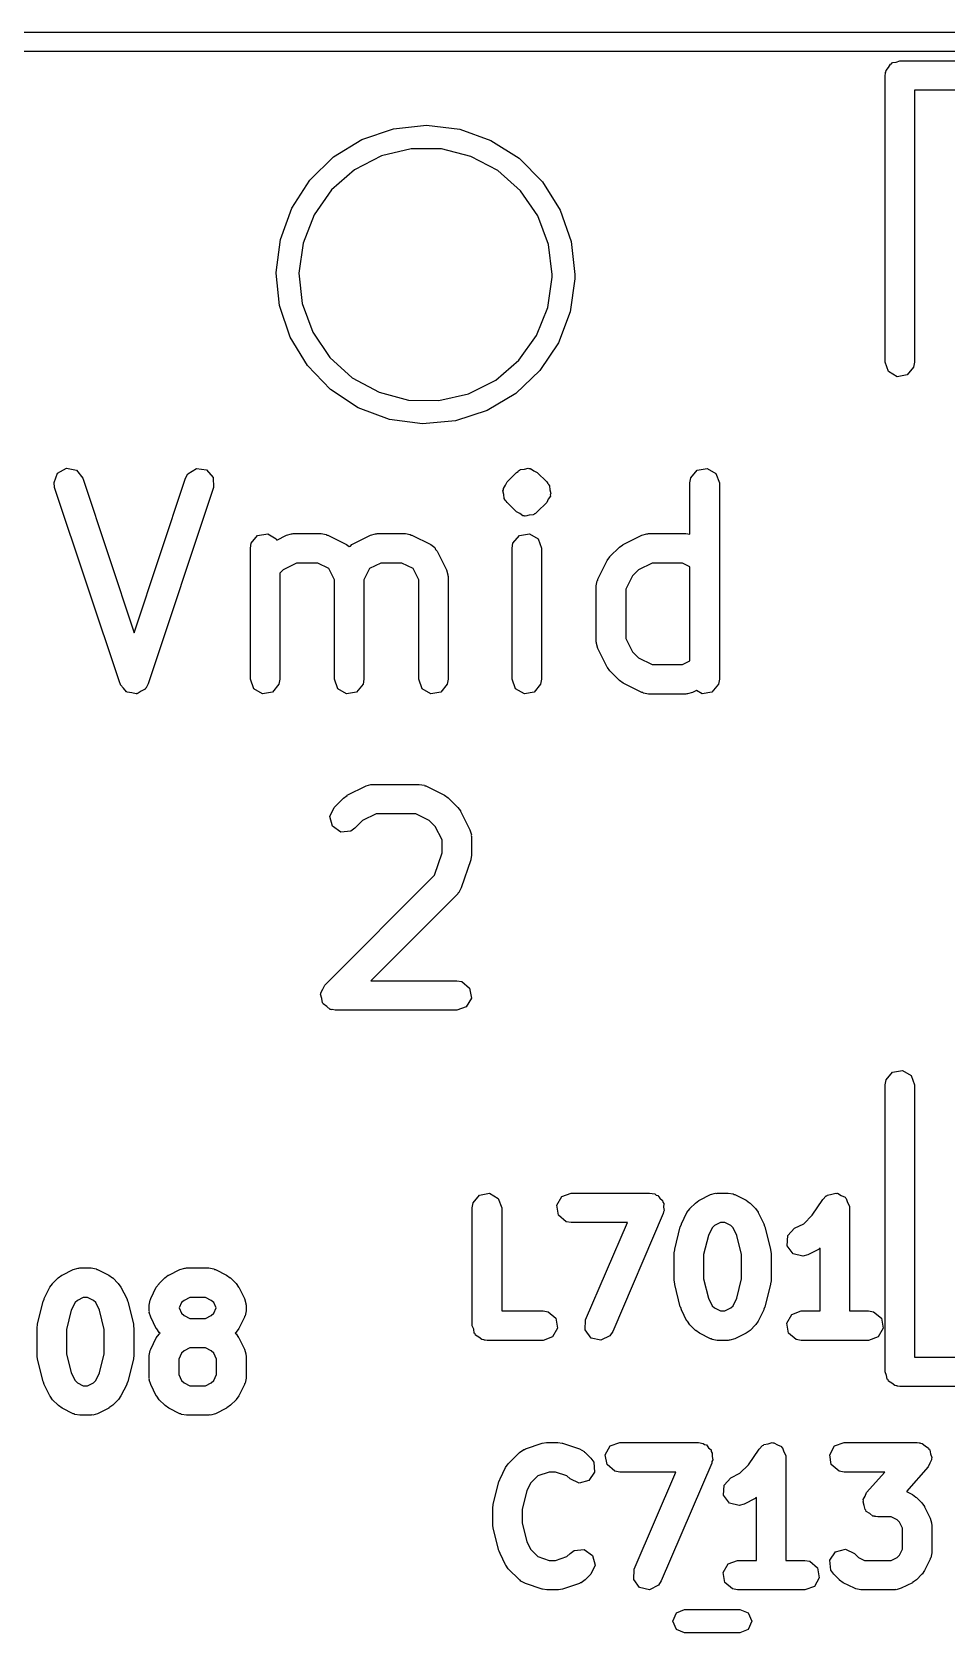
# Model space of a CAD drawing. Extents: x 59.1 to 150.6, y -119.5 to -80.2.
# Drawn here: x 110.14 to 114.8, y -90.1 to -81.95 of the extents above; entities that cross this region are included whole.
import ezdxf

# ---------------------------------------------------------------- set-up
doc = ezdxf.new("R2010")
doc.units = 0
doc.layers.add('BLACK', color=7, linetype='CONTINUOUS')

msp = doc.modelspace()

# ---------------------------------------------------------------- linework, layer by layer
at = {"layer": 'BLACK', "linetype": 'CONTINUOUS'}
for p, q in [((60, -81.95), (149, -81.95)), ((149, -82.05), (60, -82.05)), ((114.481, -82.171), (114.483, -82.1613)), ((114.482, -82.158), (114.484, -82.1551)), ((114.483, -82.1613), (114.482, -82.158)), ((114.484, -82.1551), (114.486, -82.1453)), ((114.486, -82.1453), (114.498, -82.1304)), ((114.498, -82.1304), (114.508, -82.1135)), ((114.508, -82.1135), (114.514, -82.1112)), ((114.514, -82.1112), (114.518, -82.106)), ((114.518, -82.106), (114.538, -82.1027)), ((114.538, -82.1027), (114.556, -82.096)), ((114.556, -82.096), (121.156, -82.096)), ((114.481, -83.631), (114.481, -82.171)), ((121.081, -82.246), (114.631, -82.246)), ((114.631, -82.246), (114.631, -83.631)), ((111.817, -82.4973), (111.978, -82.4427)), ((111.978, -82.4427), (112.146, -82.425)), ((112.146, -82.425), (112.315, -82.4451)), ((112.315, -82.4451), (112.474, -82.5019)), ((111.673, -82.5861), (111.817, -82.4973)), ((112.067, -82.5446), (111.916, -82.5807)), ((112.222, -82.5454), (112.067, -82.5446)), ((112.372, -82.5831), (112.222, -82.5454)), ((112.474, -82.5019), (112.617, -82.5927)), ((111.552, -82.7047), (111.673, -82.5861)), ((111.916, -82.5807), (111.779, -82.6518)), ((112.509, -82.6556), (112.372, -82.5831)), ((112.617, -82.5927), (112.737, -82.7129)), ((111.46, -82.8471), (111.552, -82.7047)), ((111.779, -82.6518), (111.662, -82.7536)), ((112.625, -82.7587), (112.509, -82.6556)), ((112.737, -82.7129), (112.826, -82.8566)), ((111.662, -82.7536), (111.573, -82.8803)), ((112.712, -82.8863), (112.625, -82.7587)), ((111.402, -83.0063), (111.46, -82.8471)), ((111.573, -82.8803), (111.517, -83.0247)), ((112.767, -83.0312), (112.712, -82.8863)), ((112.826, -82.8566), (112.882, -83.0166)), ((111.381, -83.1744), (111.402, -83.0063)), ((111.517, -83.0247), (111.496, -83.1782)), ((112.786, -83.185), (112.767, -83.0312)), ((112.882, -83.0166), (112.901, -83.185)), ((111.381, -83.1782), (111.381, -83.1744)), ((111.398, -83.343), (111.381, -83.1782)), ((111.496, -83.1782), (111.513, -83.3322)), ((112.764, -83.3519), (112.786, -83.1985)), ((112.786, -83.1985), (112.786, -83.185)), ((112.901, -83.2062), (112.877, -83.374)), ((112.901, -83.185), (112.901, -83.2062)), ((111.451, -83.5038), (111.398, -83.343)), ((111.513, -83.3322), (111.567, -83.4777)), ((112.706, -83.4956), (112.764, -83.3519)), ((112.877, -83.374), (112.817, -83.5324)), ((111.539, -83.6487), (111.451, -83.5038)), ((111.567, -83.4777), (111.653, -83.6063)), ((112.616, -83.6214), (112.706, -83.4956)), ((112.817, -83.5324), (112.723, -83.6735)), ((111.653, -83.6063), (111.768, -83.7105)), ((112.498, -83.722), (112.616, -83.6214)), ((111.657, -83.7706), (111.539, -83.6487)), ((111.768, -83.7105), (111.904, -83.7844)), ((112.723, -83.6735), (112.6, -83.7904)), ((114.499, -83.6792), (114.481, -83.631)), ((114.543, -83.7049), (114.499, -83.6792)), ((114.593, -83.696), (114.543, -83.7049)), ((114.626, -83.6567), (114.593, -83.696)), ((114.631, -83.631), (114.626, -83.6567)), ((111.798, -83.8634), (111.657, -83.7706)), ((111.904, -83.7844), (112.054, -83.8237)), ((112.208, -83.8262), (112.359, -83.7916)), ((112.359, -83.7916), (112.498, -83.722)), ((112.6, -83.7904), (112.455, -83.8771)), ((111.957, -83.9224), (111.798, -83.8634)), ((112.054, -83.8237), (112.208, -83.8262)), ((112.125, -83.9448), (111.957, -83.9224)), ((112.294, -83.9295), (112.125, -83.9448)), ((112.455, -83.8771), (112.294, -83.9295)), ((110.249, -84.2433), (110.267, -84.1956)), ((110.267, -84.1956), (110.313, -84.1712)), ((110.313, -84.1712), (110.363, -84.1815)), ((110.363, -84.1815), (110.395, -84.2217)), ((110.919, -84.2217), (110.931, -84.1988)), ((110.931, -84.1988), (110.975, -84.1719)), ((110.975, -84.1719), (111.026, -84.1794)), ((111.026, -84.1794), (111.06, -84.2178)), ((112.556, -84.24), (112.604, -84.1923)), ((112.604, -84.1923), (112.612, -84.1867)), ((112.612, -84.1867), (112.614, -84.1839)), ((112.614, -84.1839), (112.617, -84.1831)), ((112.617, -84.183), (112.619, -84.1804)), ((112.617, -84.1831), (112.617, -84.183)), ((112.619, -84.1804), (112.621, -84.1801)), ((112.621, -84.1801), (112.625, -84.1774)), ((112.625, -84.1774), (112.645, -84.1757)), ((112.645, -84.1757), (112.663, -84.1707)), ((112.663, -84.1707), (112.667, -84.1721)), ((112.667, -84.1721), (112.67, -84.1715)), ((112.67, -84.1715), (112.673, -84.1732)), ((112.673, -84.1732), (112.676, -84.1729)), ((112.676, -84.1729), (112.692, -84.1841)), ((112.692, -84.1841), (112.71, -84.1923)), ((112.71, -84.1923), (112.758, -84.24)), ((113.491, -84.2197), (113.524, -84.1804)), ((113.524, -84.1804), (113.575, -84.1715)), ((113.575, -84.1715), (113.619, -84.1972)), ((113.619, -84.1972), (113.637, -84.2454)), ((110.252, -84.2691), (110.249, -84.2433)), ((110.586, -85.2691), (110.252, -84.2691)), ((110.395, -84.2217), (110.657, -85.0082)), ((110.657, -85.0082), (110.919, -84.2217)), ((111.061, -84.2691), (110.728, -85.2691)), ((111.06, -84.2178), (111.061, -84.2691)), ((112.535, -84.2865), (112.537, -84.2803)), ((112.537, -84.2736), (112.548, -84.2576)), ((112.537, -84.2803), (112.537, -84.2736)), ((112.548, -84.2576), (112.556, -84.24)), ((112.758, -84.24), (112.763, -84.2481)), ((112.763, -84.2481), (112.766, -84.25)), ((112.766, -84.25), (112.767, -84.2532)), ((112.767, -84.2532), (112.772, -84.2613)), ((112.772, -84.2613), (112.774, -84.2807)), ((112.774, -84.2807), (112.779, -84.2995)), ((113.487, -84.2454), (113.491, -84.2197)), ((113.487, -84.5073), (113.487, -84.2454)), ((113.637, -84.2454), (113.637, -85.2454)), ((112.54, -84.3053), (112.535, -84.2865)), ((112.541, -84.3247), (112.54, -84.3053)), ((112.547, -84.3328), (112.541, -84.3247)), ((112.548, -84.336), (112.547, -84.3328)), ((112.551, -84.3379), (112.548, -84.336)), ((112.556, -84.346), (112.551, -84.3379)), ((112.604, -84.3937), (112.556, -84.346)), ((112.758, -84.346), (112.71, -84.3937)), ((112.766, -84.3284), (112.758, -84.346)), ((112.777, -84.3124), (112.766, -84.3284)), ((112.779, -84.2995), (112.776, -84.3057)), ((112.776, -84.3057), (112.777, -84.3124)), ((112.621, -84.4019), (112.604, -84.3937)), ((112.637, -84.4131), (112.621, -84.4019)), ((112.641, -84.4128), (112.637, -84.4131)), ((112.644, -84.4145), (112.641, -84.4128)), ((112.647, -84.4139), (112.644, -84.4145)), ((112.65, -84.4153), (112.647, -84.4139)), ((112.669, -84.4103), (112.65, -84.4153)), ((112.689, -84.4086), (112.669, -84.4103)), ((112.692, -84.4059), (112.689, -84.4086)), ((112.694, -84.4056), (112.692, -84.4059)), ((112.696, -84.403), (112.694, -84.4056)), ((112.697, -84.4029), (112.696, -84.403)), ((112.7, -84.4021), (112.697, -84.4029)), ((112.702, -84.3993), (112.7, -84.4021)), ((112.71, -84.3937), (112.702, -84.3993)), ((111.253, -84.5531), (111.286, -84.5138)), ((111.286, -84.5138), (111.337, -84.5049)), ((111.337, -84.5049), (111.381, -84.5305)), ((111.383, -84.5365), (111.433, -84.5116)), ((111.433, -84.5116), (111.458, -84.5042)), ((111.458, -84.5042), (111.462, -84.5052)), ((111.462, -84.5052), (111.466, -84.5037)), ((111.466, -84.5037), (111.609, -84.5037)), ((111.609, -84.5037), (111.635, -84.5082)), ((111.635, -84.5082), (111.638, -84.5111)), ((111.638, -84.5111), (111.643, -84.5116)), ((111.643, -84.5116), (111.738, -84.5593)), ((111.766, -84.5593), (111.861, -84.5116)), ((111.861, -84.5116), (111.886, -84.5042)), ((111.886, -84.5042), (111.891, -84.5052)), ((111.891, -84.5052), (111.895, -84.5037)), ((111.895, -84.5037), (112.038, -84.5037)), ((112.038, -84.5037), (112.063, -84.5082)), ((112.063, -84.5082), (112.067, -84.5111)), ((112.067, -84.5111), (112.071, -84.5116)), ((112.071, -84.5116), (112.167, -84.5593)), ((112.586, -84.5531), (112.619, -84.5138)), ((112.619, -84.5138), (112.67, -84.5049)), ((112.67, -84.5049), (112.714, -84.5305)), ((113.147, -84.5593), (113.242, -84.5116)), ((113.242, -84.5116), (113.267, -84.5042)), ((113.267, -84.5042), (113.272, -84.5052)), ((113.272, -84.5052), (113.276, -84.5037)), ((113.276, -84.5037), (113.466, -84.5037)), ((113.466, -84.5037), (113.487, -84.5073)), ((111.249, -84.5787), (111.253, -84.5531)), ((111.249, -85.2454), (111.249, -84.5787)), ((111.381, -84.5305), (111.383, -84.5365)), ((111.738, -84.5593), (111.752, -84.57)), ((111.752, -84.57), (111.758, -84.5674)), ((111.758, -84.5674), (111.766, -84.5593)), ((112.167, -84.5593), (112.188, -84.5748)), ((112.188, -84.5748), (112.192, -84.5851)), ((112.192, -84.5851), (112.2, -84.5928)), ((112.2, -84.5928), (112.248, -84.688)), ((112.582, -84.5787), (112.586, -84.5531)), ((112.582, -85.2454), (112.582, -84.5787)), ((112.714, -84.5305), (112.732, -84.5787)), ((112.732, -84.5787), (112.732, -85.2454)), ((113.08, -84.6209), (113.128, -84.5733)), ((113.128, -84.5733), (113.146, -84.5604)), ((113.146, -84.5604), (113.147, -84.5593)), ((111.416, -84.688), (111.399, -84.705)), ((111.484, -84.6537), (111.416, -84.688)), ((111.592, -84.6537), (111.484, -84.6537)), ((111.649, -84.6822), (111.592, -84.6537)), ((111.677, -84.7393), (111.649, -84.6822)), ((111.856, -84.6822), (111.827, -84.7393)), ((111.913, -84.6537), (111.856, -84.6822)), ((112.02, -84.6537), (111.913, -84.6537)), ((112.077, -84.6822), (112.02, -84.6537)), ((112.106, -84.7393), (112.077, -84.6822)), ((112.248, -84.688), (112.255, -84.713)), ((113.018, -84.7356), (113.066, -84.6404)), ((113.066, -84.6404), (113.079, -84.6224)), ((113.079, -84.6224), (113.08, -84.6209)), ((113.225, -84.688), (113.195, -84.7184)), ((113.294, -84.6537), (113.225, -84.688)), ((113.449, -84.6537), (113.294, -84.6537)), ((113.487, -84.6727), (113.449, -84.6537)), ((113.487, -85.1514), (113.487, -84.6727)), ((111.399, -84.705), (111.399, -85.2454)), ((111.677, -85.2454), (111.677, -84.7393)), ((111.827, -84.7393), (111.827, -85.2454)), ((112.106, -85.2454), (112.106, -84.7393)), ((112.255, -84.713), (112.254, -84.7174)), ((112.254, -84.7174), (112.256, -84.7216)), ((112.256, -84.7216), (112.256, -85.2454)), ((113.01, -84.7692), (113.015, -84.7435)), ((113.01, -85.0549), (113.01, -84.7692)), ((113.015, -84.7435), (113.018, -84.7401)), ((113.018, -84.7401), (113.018, -84.7356)), ((113.195, -84.7184), (113.16, -84.7869)), ((113.16, -84.7869), (113.16, -85.0372)), ((113.012, -85.0591), (113.01, -85.0549)), ((113.011, -85.0635), (113.012, -85.0591)), ((113.018, -85.0884), (113.011, -85.0635)), ((113.066, -85.1837), (113.018, -85.0884)), ((113.16, -85.0372), (113.195, -85.1057)), ((113.195, -85.1057), (113.225, -85.1361)), ((113.225, -85.1361), (113.294, -85.1704)), ((113.294, -85.1704), (113.449, -85.1704)), ((113.449, -85.1704), (113.487, -85.1514)), ((111.266, -85.2936), (111.249, -85.2454)), ((111.399, -85.2454), (111.394, -85.271)), ((111.695, -85.2936), (111.677, -85.2454)), ((111.827, -85.2454), (111.823, -85.271)), ((112.123, -85.2936), (112.106, -85.2454)), ((112.256, -85.2454), (112.251, -85.271)), ((112.599, -85.2936), (112.582, -85.2454)), ((112.732, -85.2454), (112.727, -85.271)), ((113.067, -85.1848), (113.066, -85.1837)), ((113.08, -85.2032), (113.067, -85.1848)), ((113.128, -85.2508), (113.08, -85.2032)), ((113.129, -85.2515), (113.128, -85.2508)), ((113.147, -85.2648), (113.129, -85.2515)), ((113.637, -85.2454), (113.632, -85.271)), ((110.587, -85.2708), (110.586, -85.2691)), ((110.587, -85.2729), (110.587, -85.2708)), ((110.603, -85.2907), (110.587, -85.2729)), ((110.618, -85.3093), (110.603, -85.2907)), ((110.62, -85.3097), (110.618, -85.3093)), ((110.621, -85.3113), (110.62, -85.3097)), ((110.645, -85.3148), (110.621, -85.3113)), ((110.668, -85.3196), (110.645, -85.3148)), ((110.67, -85.3185), (110.668, -85.3196)), ((110.672, -85.3189), (110.67, -85.3185)), ((110.692, -85.3064), (110.672, -85.3189)), ((110.713, -85.2951), (110.692, -85.3064)), ((110.714, -85.2931), (110.713, -85.2951)), ((110.716, -85.292), (110.714, -85.2931)), ((110.728, -85.2691), (110.716, -85.292)), ((111.31, -85.3192), (111.266, -85.2936)), ((111.361, -85.3103), (111.31, -85.3192)), ((111.394, -85.271), (111.361, -85.3103)), ((111.739, -85.3192), (111.695, -85.2936)), ((111.79, -85.3103), (111.739, -85.3192)), ((111.823, -85.271), (111.79, -85.3103)), ((112.168, -85.3192), (112.123, -85.2936)), ((112.218, -85.3103), (112.168, -85.3192)), ((112.251, -85.271), (112.218, -85.3103)), ((112.644, -85.3192), (112.599, -85.2936)), ((112.694, -85.3103), (112.644, -85.3192)), ((112.727, -85.271), (112.694, -85.3103)), ((113.242, -85.3125), (113.147, -85.2648)), ((113.247, -85.313), (113.242, -85.3125)), ((113.25, -85.3159), (113.247, -85.313)), ((113.276, -85.3204), (113.25, -85.3159)), ((113.466, -85.3204), (113.276, -85.3204)), ((113.471, -85.3188), (113.466, -85.3204)), ((113.475, -85.3199), (113.471, -85.3188)), ((113.5, -85.3125), (113.475, -85.3199)), ((113.52, -85.3026), (113.5, -85.3125)), ((113.549, -85.3192), (113.52, -85.3026)), ((113.599, -85.3103), (113.549, -85.3192)), ((113.632, -85.271), (113.599, -85.3103)), ((111.742, -85.8359), (111.838, -85.7883)), ((111.838, -85.7883), (111.863, -85.7809)), ((111.863, -85.7809), (111.867, -85.7819)), ((111.867, -85.7819), (111.871, -85.7804)), ((111.871, -85.7804), (112.109, -85.7804)), ((112.109, -85.7804), (112.135, -85.7849)), ((112.135, -85.7849), (112.138, -85.7878)), ((112.138, -85.7878), (112.143, -85.7883)), ((112.143, -85.7883), (112.238, -85.8359)), ((111.654, -85.9441), (111.675, -85.8976)), ((111.675, -85.8976), (111.723, -85.85)), ((111.723, -85.85), (111.741, -85.8371)), ((111.741, -85.8371), (111.742, -85.8359)), ((112.238, -85.8359), (112.256, -85.8493)), ((112.256, -85.8493), (112.258, -85.85)), ((112.258, -85.85), (112.305, -85.8976)), ((112.305, -85.8976), (112.318, -85.916)), ((111.667, -85.9936), (111.654, -85.9441)), ((111.82, -85.9646), (111.781, -86.0037)), ((111.889, -85.9304), (111.82, -85.9646)), ((112.092, -85.9304), (111.889, -85.9304)), ((112.16, -85.9646), (112.092, -85.9304)), ((112.19, -85.995), (112.16, -85.9646)), ((112.318, -85.916), (112.319, -85.9171)), ((112.319, -85.9171), (112.367, -86.0123)), ((111.709, -86.0231), (111.667, -85.9936)), ((111.76, -86.0186), (111.709, -86.0231)), ((111.781, -86.0037), (111.76, -86.0186)), ((112.225, -86.0636), (112.19, -85.995)), ((112.225, -86.1289), (112.225, -86.0636)), ((112.367, -86.0123), (112.374, -86.0373)), ((112.374, -86.0373), (112.373, -86.0416)), ((112.373, -86.0416), (112.375, -86.0459)), ((112.375, -86.0459), (112.375, -86.1411)), ((112.187, -86.2434), (112.225, -86.1289)), ((112.375, -86.1411), (112.371, -86.1632)), ((112.371, -86.1648), (112.323, -86.3077)), ((112.371, -86.1632), (112.371, -86.1648)), ((111.628, -86.8023), (112.187, -86.2434)), ((112.323, -86.3077), (112.311, -86.3306)), ((112.305, -86.337), (111.862, -86.7804)), ((112.307, -86.3329), (112.305, -86.337)), ((112.311, -86.3306), (112.307, -86.3329)), ((111.618, -86.8228), (111.628, -86.8023)), ((111.862, -86.7804), (112.3, -86.7804)), ((112.3, -86.7804), (112.325, -86.7849)), ((112.325, -86.7849), (112.365, -86.8179)), ((111.606, -86.8488), (111.607, -86.8457)), ((111.612, -86.8706), (111.606, -86.8488)), ((111.607, -86.8424), (111.618, -86.8228)), ((111.607, -86.8457), (111.607, -86.8424)), ((111.616, -86.8929), (111.612, -86.8706)), ((112.374, -86.8684), (112.348, -86.9128)), ((112.365, -86.8179), (112.374, -86.8684)), ((111.618, -86.8951), (111.616, -86.8929)), ((111.619, -86.8984), (111.618, -86.8951)), ((111.638, -86.9113), (111.619, -86.8984)), ((111.655, -86.9259), (111.638, -86.9113)), ((111.66, -86.9267), (111.655, -86.9259)), ((111.661, -86.9278), (111.66, -86.9267)), ((111.665, -86.9275), (111.661, -86.9278)), ((111.681, -86.9304), (111.665, -86.9275)), ((112.3, -86.9304), (111.681, -86.9304)), ((112.348, -86.9128), (112.3, -86.9304)), ((114.481, -87.311), (114.486, -87.2853)), ((114.486, -87.2853), (114.518, -87.246)), ((114.518, -87.246), (114.569, -87.2371)), ((114.569, -87.2371), (114.613, -87.2628)), ((114.613, -87.2628), (114.631, -87.311)), ((114.481, -88.771), (114.481, -87.311)), ((114.631, -87.311), (114.631, -88.696)), ((112.416, -87.8715), (112.467, -87.8626)), ((112.467, -87.8626), (112.511, -87.8882)), ((112.834, -87.879), (112.882, -87.8614)), ((112.882, -87.8614), (113.282, -87.8614)), ((113.282, -87.8614), (113.308, -87.866)), ((113.308, -87.866), (113.315, -87.8716)), ((113.592, -87.8693), (113.617, -87.8619)), ((113.617, -87.8619), (113.621, -87.863)), ((113.621, -87.863), (113.625, -87.8614)), ((113.625, -87.8614), (113.682, -87.8614)), ((113.682, -87.8614), (113.708, -87.866)), ((113.708, -87.866), (113.712, -87.8688)), ((114.188, -87.8715), (114.209, -87.8677)), ((114.209, -87.8677), (114.23, -87.8616)), ((114.23, -87.8616), (114.234, -87.8633)), ((114.234, -87.8633), (114.238, -87.8626)), ((114.238, -87.8626), (114.257, -87.8734)), ((112.379, -87.9364), (112.383, -87.9108)), ((112.379, -88.5364), (112.379, -87.9364)), ((112.383, -87.9108), (112.416, -87.8715)), ((112.511, -87.8882), (112.529, -87.9364)), ((112.529, -87.9364), (112.529, -88.4614)), ((112.809, -87.9234), (112.834, -87.879)), ((112.817, -87.9739), (112.809, -87.9234)), ((113.315, -87.8716), (113.323, -87.8737)), ((113.323, -87.8737), (113.334, -87.8877)), ((113.334, -87.8877), (113.347, -87.8989)), ((113.347, -87.8989), (113.349, -87.9077)), ((113.349, -87.9077), (113.354, -87.9147)), ((113.354, -87.9147), (113.353, -87.9322)), ((113.353, -87.9322), (113.356, -87.9495)), ((113.472, -87.96), (113.486, -87.942)), ((113.486, -87.942), (113.487, -87.9405)), ((113.487, -87.9405), (113.515, -87.912)), ((113.515, -87.912), (113.533, -87.8991)), ((113.533, -87.8991), (113.535, -87.8979)), ((113.535, -87.8979), (113.592, -87.8693)), ((113.712, -87.8688), (113.716, -87.8693)), ((113.716, -87.8693), (113.773, -87.8979)), ((113.773, -87.8979), (113.791, -87.9113)), ((113.791, -87.9113), (113.793, -87.912)), ((113.793, -87.912), (113.821, -87.9405)), ((113.821, -87.9405), (113.834, -87.9589)), ((114.11, -87.9744), (114.163, -87.8948)), ((114.163, -87.8948), (114.181, -87.876)), ((114.181, -87.876), (114.185, -87.8748)), ((114.185, -87.8748), (114.188, -87.8715)), ((114.257, -87.8734), (114.277, -87.8822)), ((114.277, -87.8822), (114.279, -87.8861)), ((114.279, -87.8861), (114.283, -87.8882)), ((114.283, -87.8882), (114.29, -87.9087)), ((114.29, -87.9087), (114.3, -87.9282)), ((114.3, -87.9282), (114.299, -87.9324)), ((114.299, -87.9324), (114.3, -87.9364)), ((114.3, -87.9364), (114.3, -88.4614)), ((112.857, -88.0069), (112.817, -87.9739)), ((112.882, -88.0114), (112.857, -88.0069)), ((113.169, -88.0114), (112.882, -88.0114)), ((112.956, -88.5069), (113.169, -88.0114)), ((113.351, -87.966), (113.094, -88.566)), ((113.352, -87.9571), (113.351, -87.966)), ((113.356, -87.9495), (113.352, -87.9571)), ((113.438, -88.0325), (113.444, -88.0207)), ((113.444, -88.0172), (113.472, -87.96)), ((113.444, -88.0207), (113.444, -88.0172)), ((113.613, -88.0266), (113.601, -88.038)), ((113.643, -88.0114), (113.613, -88.0266)), ((113.665, -88.0114), (113.643, -88.0114)), ((113.695, -88.0266), (113.665, -88.0114)), ((113.707, -88.038), (113.695, -88.0266)), ((113.834, -87.9589), (113.835, -87.96)), ((113.835, -87.96), (113.864, -88.0172)), ((113.864, -88.0172), (113.867, -88.0296)), ((113.867, -88.0296), (113.869, -88.0325)), ((114.02, -88.0408), (114.067, -88.0176)), ((114.067, -88.0176), (114.11, -87.9744)), ((113.41, -88.1468), (113.438, -88.0325)), ((113.582, -88.0769), (113.557, -88.1742)), ((113.601, -88.038), (113.582, -88.0769)), ((113.726, -88.0769), (113.707, -88.038)), ((113.75, -88.1742), (113.726, -88.0769)), ((113.869, -88.0325), (113.898, -88.1468)), ((113.982, -88.1292), (113.985, -88.078)), ((113.985, -88.078), (114.02, -88.0408)), ((113.407, -88.165), (113.41, -88.1503)), ((113.407, -88.3079), (113.407, -88.165)), ((113.41, -88.1503), (113.41, -88.1468)), ((113.557, -88.1742), (113.557, -88.2986)), ((113.75, -88.2986), (113.75, -88.1742)), ((113.898, -88.1468), (113.899, -88.1617)), ((113.899, -88.1617), (113.9, -88.165)), ((113.9, -88.165), (113.9, -88.3079)), ((114.013, -88.1704), (113.982, -88.1292)), ((114.062, -88.1824), (114.013, -88.1704)), ((114.087, -88.1749), (114.062, -88.1824)), ((114.145, -88.1464), (114.087, -88.1749)), ((114.146, -88.1452), (114.145, -88.1464)), ((114.15, -88.1419), (114.146, -88.1452)), ((114.15, -88.4614), (114.15, -88.1419)), ((110.29, -88.2789), (110.347, -88.2503)), ((110.347, -88.2503), (110.372, -88.2429)), ((110.372, -88.2429), (110.376, -88.244)), ((110.376, -88.244), (110.38, -88.2424)), ((110.38, -88.2424), (110.438, -88.2424)), ((110.438, -88.2424), (110.463, -88.247)), ((110.463, -88.247), (110.467, -88.2498)), ((110.467, -88.2498), (110.471, -88.2503)), ((110.471, -88.2503), (110.528, -88.2789)), ((110.833, -88.2789), (110.89, -88.2503)), ((110.89, -88.2503), (110.915, -88.2429)), ((110.915, -88.2429), (110.919, -88.244)), ((110.919, -88.244), (110.923, -88.2424)), ((110.923, -88.2424), (111.038, -88.2424)), ((111.038, -88.2424), (111.063, -88.247)), ((111.063, -88.247), (111.067, -88.2498)), ((111.067, -88.2498), (111.071, -88.2503)), ((111.071, -88.2503), (111.128, -88.2789)), ((110.199, -88.3982), (110.228, -88.341)), ((110.228, -88.341), (110.241, -88.323)), ((110.241, -88.323), (110.242, -88.3215)), ((110.242, -88.3215), (110.27, -88.293)), ((110.27, -88.293), (110.289, -88.2801)), ((110.289, -88.2801), (110.29, -88.2789)), ((110.528, -88.2789), (110.546, -88.2923)), ((110.546, -88.2923), (110.548, -88.293)), ((110.548, -88.293), (110.576, -88.3215)), ((110.576, -88.3215), (110.589, -88.3399)), ((110.589, -88.3399), (110.59, -88.341)), ((110.59, -88.341), (110.619, -88.3982)), ((110.742, -88.3982), (110.77, -88.341)), ((110.77, -88.341), (110.784, -88.323)), ((110.784, -88.323), (110.785, -88.3215)), ((110.785, -88.3215), (110.813, -88.293)), ((110.813, -88.293), (110.831, -88.2801)), ((110.831, -88.2801), (110.833, -88.2789)), ((111.128, -88.2789), (111.146, -88.2923)), ((111.146, -88.2923), (111.148, -88.293)), ((111.148, -88.293), (111.176, -88.3215)), ((111.176, -88.3215), (111.189, -88.3399)), ((111.189, -88.3399), (111.19, -88.341)), ((111.19, -88.341), (111.219, -88.3982)), ((113.409, -88.3111), (113.407, -88.3079)), ((113.41, -88.326), (113.409, -88.3111)), ((113.438, -88.4403), (113.41, -88.326)), ((113.557, -88.2986), (113.582, -88.396)), ((113.726, -88.396), (113.75, -88.2986)), ((113.898, -88.326), (113.869, -88.4403)), ((113.9, -88.3079), (113.898, -88.3226)), ((113.898, -88.3226), (113.898, -88.326)), ((110.165, -88.5278), (110.193, -88.4135)), ((110.193, -88.4135), (110.199, -88.4017)), ((110.199, -88.4017), (110.199, -88.3982)), ((110.356, -88.419), (110.337, -88.4579)), ((110.368, -88.4076), (110.356, -88.419)), ((110.398, -88.3924), (110.368, -88.4076)), ((110.42, -88.3924), (110.398, -88.3924)), ((110.45, -88.4076), (110.42, -88.3924)), ((110.462, -88.419), (110.45, -88.4076)), ((110.481, -88.4579), (110.462, -88.419)), ((110.619, -88.3982), (110.623, -88.4106)), ((110.623, -88.4106), (110.625, -88.4135)), ((110.625, -88.4135), (110.653, -88.5278)), ((110.734, -88.4317), (110.739, -88.4061)), ((110.734, -88.4603), (110.734, -88.4317)), ((110.739, -88.4061), (110.741, -88.4026)), ((110.741, -88.4026), (110.742, -88.3982)), ((110.899, -88.419), (110.886, -88.446)), ((110.911, -88.4076), (110.899, -88.419)), ((110.941, -88.3924), (110.911, -88.4076)), ((111.02, -88.3924), (110.941, -88.3924)), ((111.05, -88.4076), (111.02, -88.3924)), ((111.062, -88.419), (111.05, -88.4076)), ((111.075, -88.446), (111.062, -88.419)), ((111.219, -88.3982), (111.226, -88.4231)), ((111.226, -88.4231), (111.225, -88.4275)), ((111.225, -88.4275), (111.227, -88.4317)), ((111.227, -88.4317), (111.227, -88.4603)), ((113.582, -88.396), (113.601, -88.4349)), ((113.601, -88.4349), (113.613, -88.4462)), ((113.695, -88.4462), (113.707, -88.4349)), ((113.707, -88.4349), (113.726, -88.396)), ((110.337, -88.4579), (110.313, -88.5552)), ((110.505, -88.5552), (110.481, -88.4579)), ((110.736, -88.4645), (110.734, -88.4603)), ((110.734, -88.4689), (110.736, -88.4645)), ((110.742, -88.4938), (110.734, -88.4689)), ((110.77, -88.551), (110.742, -88.4938)), ((110.886, -88.446), (110.899, -88.473)), ((110.899, -88.473), (110.911, -88.4844)), ((110.911, -88.4844), (110.941, -88.4996)), ((110.941, -88.4996), (111.02, -88.4996)), ((111.02, -88.4996), (111.05, -88.4844)), ((111.05, -88.4844), (111.062, -88.473)), ((111.062, -88.473), (111.075, -88.446)), ((111.219, -88.4938), (111.19, -88.551)), ((111.222, -88.4859), (111.219, -88.4894)), ((111.219, -88.4894), (111.219, -88.4938)), ((111.227, -88.4603), (111.222, -88.4859)), ((112.529, -88.4614), (112.74, -88.4614)), ((112.74, -88.4614), (112.765, -88.466)), ((112.765, -88.466), (112.805, -88.4989)), ((112.805, -88.4989), (112.813, -88.5495)), ((112.953, -88.5581), (112.956, -88.5069)), ((113.44, -88.4433), (113.438, -88.4403)), ((113.444, -88.4557), (113.44, -88.4433)), ((113.472, -88.5128), (113.444, -88.4557)), ((113.474, -88.514), (113.472, -88.5128)), ((113.487, -88.5323), (113.474, -88.514)), ((113.613, -88.4462), (113.643, -88.4614)), ((113.643, -88.4614), (113.665, -88.4614)), ((113.665, -88.4614), (113.695, -88.4462)), ((113.835, -88.5128), (113.822, -88.5308)), ((113.864, -88.4557), (113.835, -88.5128)), ((113.869, -88.4403), (113.864, -88.4522)), ((113.864, -88.4522), (113.864, -88.4557)), ((113.98, -88.5234), (114.006, -88.479)), ((114.006, -88.479), (114.054, -88.4614)), ((114.054, -88.4614), (114.15, -88.4614)), ((114.3, -88.4614), (114.397, -88.4614)), ((114.397, -88.4614), (114.422, -88.466)), ((114.422, -88.466), (114.462, -88.4989)), ((114.462, -88.4989), (114.471, -88.5495)), ((110.163, -88.546), (110.165, -88.5313)), ((110.163, -88.6889), (110.163, -88.546)), ((110.165, -88.5313), (110.165, -88.5278)), ((110.313, -88.5552), (110.313, -88.6796)), ((110.505, -88.6796), (110.505, -88.5552)), ((110.653, -88.5278), (110.654, -88.5427)), ((110.654, -88.5427), (110.655, -88.546)), ((110.655, -88.546), (110.655, -88.6889)), ((110.742, -88.6553), (110.77, -88.5982)), ((110.772, -88.5521), (110.77, -88.551)), ((110.77, -88.5982), (110.784, -88.5802)), ((110.785, -88.5705), (110.772, -88.5521)), ((110.784, -88.5802), (110.785, -88.5787)), ((110.789, -88.5746), (110.785, -88.5705)), ((110.785, -88.5787), (110.789, -88.5746)), ((111.176, -88.5705), (111.172, -88.5746)), ((111.172, -88.5746), (111.176, -88.5787)), ((111.177, -88.569), (111.176, -88.5705)), ((111.176, -88.5787), (111.189, -88.597)), ((111.19, -88.551), (111.177, -88.569)), ((111.189, -88.597), (111.19, -88.5982)), ((111.19, -88.5982), (111.219, -88.6553)), ((112.386, -88.5547), (112.379, -88.5364)), ((112.389, -88.5739), (112.386, -88.5547)), ((112.394, -88.5783), (112.389, -88.5739)), ((112.396, -88.5846), (112.394, -88.5783)), ((112.413, -88.5944), (112.396, -88.5846)), ((112.428, -88.6069), (112.413, -88.5944)), ((112.788, -88.5939), (112.74, -88.6114)), ((112.813, -88.5495), (112.788, -88.5939)), ((112.984, -88.5992), (112.953, -88.5581)), ((113.034, -88.6109), (112.984, -88.5992)), ((113.08, -88.5878), (113.034, -88.6109)), ((113.094, -88.566), (113.08, -88.5878)), ((113.515, -88.5609), (113.487, -88.5323)), ((113.517, -88.5616), (113.515, -88.5609)), ((113.535, -88.5749), (113.517, -88.5616)), ((113.592, -88.6035), (113.535, -88.5749)), ((113.773, -88.5749), (113.716, -88.6035)), ((113.774, -88.5738), (113.773, -88.5749)), ((113.793, -88.5609), (113.774, -88.5738)), ((113.821, -88.5323), (113.793, -88.5609)), ((113.822, -88.5308), (113.821, -88.5323)), ((113.989, -88.5739), (113.98, -88.5234)), ((114.028, -88.6069), (113.989, -88.5739)), ((114.445, -88.5939), (114.397, -88.6114)), ((114.471, -88.5495), (114.445, -88.5939)), ((110.313, -88.6796), (110.337, -88.777)), ((110.481, -88.777), (110.505, -88.6796)), ((110.734, -88.6889), (110.739, -88.6632)), ((110.739, -88.6632), (110.741, -88.6598)), ((110.741, -88.6598), (110.742, -88.6553)), ((110.899, -88.6761), (110.884, -88.7066)), ((110.911, -88.6648), (110.899, -88.6761)), ((110.941, -88.6496), (110.911, -88.6648)), ((111.02, -88.6496), (110.941, -88.6496)), ((111.05, -88.6648), (111.02, -88.6496)), ((111.062, -88.6761), (111.05, -88.6648)), ((111.077, -88.7066), (111.062, -88.6761)), ((111.219, -88.6553), (111.226, -88.6803)), ((111.226, -88.6803), (111.225, -88.6846)), ((112.438, -88.6086), (112.428, -88.6069)), ((112.441, -88.6103), (112.438, -88.6086)), ((112.444, -88.6097), (112.441, -88.6103)), ((112.454, -88.6114), (112.444, -88.6097)), ((112.74, -88.6114), (112.454, -88.6114)), ((113.596, -88.604), (113.592, -88.6035)), ((113.6, -88.6069), (113.596, -88.604)), ((113.625, -88.6114), (113.6, -88.6069)), ((113.682, -88.6114), (113.625, -88.6114)), ((113.687, -88.6099), (113.682, -88.6114)), ((113.691, -88.6109), (113.687, -88.6099)), ((113.716, -88.6035), (113.691, -88.6109)), ((114.054, -88.6114), (114.028, -88.6069)), ((114.397, -88.6114), (114.054, -88.6114)), ((110.164, -88.6921), (110.163, -88.6889)), ((110.165, -88.707), (110.164, -88.6921)), ((110.193, -88.8213), (110.165, -88.707)), ((110.653, -88.707), (110.625, -88.8213)), ((110.655, -88.6889), (110.653, -88.7036)), ((110.653, -88.7036), (110.653, -88.707)), ((110.734, -88.8031), (110.734, -88.6889)), ((110.884, -88.7066), (110.884, -88.7854)), ((111.077, -88.7854), (111.077, -88.7066)), ((111.225, -88.6846), (111.227, -88.6889)), ((111.227, -88.6889), (111.227, -88.8031)), ((114.631, -88.696), (121.081, -88.696)), ((110.195, -88.8243), (110.193, -88.8213)), ((110.199, -88.8367), (110.195, -88.8243)), ((110.228, -88.8938), (110.199, -88.8367)), ((110.337, -88.777), (110.356, -88.8159)), ((110.356, -88.8159), (110.368, -88.8272)), ((110.368, -88.8272), (110.398, -88.8424)), ((110.398, -88.8424), (110.42, -88.8424)), ((110.42, -88.8424), (110.45, -88.8272)), ((110.45, -88.8272), (110.462, -88.8159)), ((110.462, -88.8159), (110.481, -88.777)), ((110.619, -88.8367), (110.59, -88.8938)), ((110.625, -88.8213), (110.619, -88.8332)), ((110.619, -88.8332), (110.619, -88.8367)), ((110.736, -88.8074), (110.734, -88.8031)), ((110.734, -88.8117), (110.736, -88.8074)), ((110.742, -88.8367), (110.734, -88.8117)), ((110.77, -88.8938), (110.742, -88.8367)), ((110.884, -88.7854), (110.899, -88.8159)), ((110.899, -88.8159), (110.911, -88.8272)), ((110.911, -88.8272), (110.941, -88.8424)), ((110.941, -88.8424), (111.02, -88.8424)), ((111.02, -88.8424), (111.05, -88.8272)), ((111.05, -88.8272), (111.062, -88.8159)), ((111.062, -88.8159), (111.077, -88.7854)), ((111.219, -88.8367), (111.19, -88.8938)), ((111.222, -88.8288), (111.219, -88.8322)), ((111.219, -88.8322), (111.219, -88.8367)), ((111.227, -88.8031), (111.222, -88.8288)), ((114.488, -88.7893), (114.481, -88.771)), ((114.491, -88.8085), (114.488, -88.7893)), ((114.496, -88.8128), (114.491, -88.8085)), ((114.499, -88.8192), (114.496, -88.8128)), ((114.515, -88.829), (114.499, -88.8192)), ((114.53, -88.8415), (114.515, -88.829)), ((114.54, -88.8432), (114.53, -88.8415)), ((114.543, -88.8449), (114.54, -88.8432)), ((114.546, -88.8443), (114.543, -88.8449)), ((114.556, -88.846), (114.546, -88.8443)), ((110.229, -88.895), (110.228, -88.8938)), ((110.242, -88.9133), (110.229, -88.895)), ((110.27, -88.9419), (110.242, -88.9133)), ((110.576, -88.9133), (110.548, -88.9419)), ((110.577, -88.9118), (110.576, -88.9133)), ((110.59, -88.8938), (110.577, -88.9118)), ((110.772, -88.895), (110.77, -88.8938)), ((110.785, -88.9133), (110.772, -88.895)), ((110.813, -88.9419), (110.785, -88.9133)), ((111.176, -88.9133), (111.148, -88.9419)), ((111.177, -88.9118), (111.176, -88.9133)), ((111.19, -88.8938), (111.177, -88.9118)), ((121.156, -88.846), (114.556, -88.846)), ((110.272, -88.9426), (110.27, -88.9419)), ((110.29, -88.9559), (110.272, -88.9426)), ((110.347, -88.9845), (110.29, -88.9559)), ((110.351, -88.985), (110.347, -88.9845)), ((110.355, -88.9879), (110.351, -88.985)), ((110.38, -88.9924), (110.355, -88.9879)), ((110.438, -88.9924), (110.38, -88.9924)), ((110.442, -88.9909), (110.438, -88.9924)), ((110.446, -88.9919), (110.442, -88.9909)), ((110.471, -88.9845), (110.446, -88.9919)), ((110.528, -88.9559), (110.471, -88.9845)), ((110.529, -88.9548), (110.528, -88.9559)), ((110.548, -88.9419), (110.529, -88.9548)), ((110.815, -88.9426), (110.813, -88.9419)), ((110.833, -88.9559), (110.815, -88.9426)), ((110.89, -88.9845), (110.833, -88.9559)), ((110.894, -88.985), (110.89, -88.9845)), ((110.898, -88.9879), (110.894, -88.985)), ((110.923, -88.9924), (110.898, -88.9879)), ((111.038, -88.9924), (110.923, -88.9924)), ((111.042, -88.9909), (111.038, -88.9924)), ((111.046, -88.9919), (111.042, -88.9909)), ((111.071, -88.9845), (111.046, -88.9919)), ((111.128, -88.9559), (111.071, -88.9845)), ((111.129, -88.9548), (111.128, -88.9559)), ((111.148, -88.9419), (111.129, -88.9548)), ((112.619, -89.182), (112.641, -89.167)), ((112.641, -89.167), (112.645, -89.1666)), ((112.645, -89.1666), (112.649, -89.1638)), ((112.649, -89.1638), (112.734, -89.1353)), ((112.734, -89.1353), (112.757, -89.132)), ((112.757, -89.132), (112.758, -89.1314)), ((112.758, -89.1314), (112.815, -89.1314)), ((112.815, -89.1314), (112.837, -89.1353)), ((112.837, -89.1353), (112.839, -89.1353)), ((112.839, -89.1353), (112.925, -89.1638)), ((112.925, -89.1638), (112.948, -89.1763)), ((113.056, -89.1934), (113.081, -89.149)), ((113.081, -89.149), (113.13, -89.1314)), ((113.13, -89.1314), (113.53, -89.1314)), ((113.53, -89.1314), (113.555, -89.136)), ((113.555, -89.136), (113.562, -89.1416)), ((113.562, -89.1416), (113.571, -89.1437)), ((113.571, -89.1437), (113.581, -89.1577)), ((113.581, -89.1577), (113.595, -89.1689)), ((113.595, -89.1689), (113.596, -89.1777)), ((113.786, -89.2444), (113.839, -89.1648)), ((113.839, -89.1648), (113.857, -89.146)), ((113.857, -89.146), (113.861, -89.1448)), ((113.861, -89.1448), (113.864, -89.1415)), ((113.864, -89.1415), (113.885, -89.1377)), ((113.885, -89.1377), (113.906, -89.1316)), ((113.906, -89.1316), (113.91, -89.1333)), ((113.91, -89.1333), (113.914, -89.1326)), ((113.914, -89.1326), (113.933, -89.1434)), ((113.933, -89.1434), (113.953, -89.1522)), ((113.953, -89.1522), (113.955, -89.1561)), ((113.955, -89.1561), (113.958, -89.1582)), ((113.958, -89.1582), (113.966, -89.1787)), ((114.199, -89.1934), (114.224, -89.149)), ((114.224, -89.149), (114.272, -89.1314)), ((114.272, -89.1314), (114.644, -89.1314)), ((114.644, -89.1314), (114.655, -89.1334)), ((114.655, -89.1334), (114.658, -89.1329)), ((114.658, -89.1329), (114.661, -89.1345)), ((114.661, -89.1345), (114.67, -89.136)), ((114.67, -89.136), (114.685, -89.1489)), ((114.685, -89.1489), (114.702, -89.1594)), ((114.702, -89.1594), (114.704, -89.1651)), ((114.704, -89.1651), (114.709, -89.1689)), ((114.709, -89.1689), (114.712, -89.1888)), ((112.548, -89.2586), (112.562, -89.2406)), ((112.562, -89.2391), (112.619, -89.182)), ((112.562, -89.2406), (112.562, -89.2391)), ((112.948, -89.1763), (112.95, -89.1801)), ((112.95, -89.1801), (112.954, -89.182)), ((112.954, -89.182), (112.983, -89.2105)), ((112.983, -89.2105), (112.998, -89.2319)), ((112.998, -89.2319), (113.002, -89.283)), ((113.065, -89.2439), (113.056, -89.1934)), ((113.104, -89.2769), (113.065, -89.2439)), ((113.599, -89.236), (113.341, -89.836)), ((113.596, -89.1777), (113.601, -89.1847)), ((113.603, -89.2195), (113.599, -89.2271)), ((113.599, -89.2271), (113.599, -89.236)), ((113.601, -89.1847), (113.6, -89.2022)), ((113.6, -89.2022), (113.603, -89.2195)), ((113.742, -89.2876), (113.786, -89.2444)), ((113.966, -89.1787), (113.976, -89.1982)), ((113.976, -89.1982), (113.975, -89.2024)), ((113.975, -89.2024), (113.976, -89.2064)), ((113.976, -89.2064), (113.976, -89.7314)), ((114.207, -89.2439), (114.199, -89.1934)), ((114.247, -89.2769), (114.207, -89.2439)), ((114.708, -89.237), (114.7, -89.2558)), ((114.718, -89.2195), (114.708, -89.237)), ((114.712, -89.1888), (114.719, -89.208)), ((114.719, -89.208), (114.717, -89.2136)), ((114.717, -89.2136), (114.718, -89.2195)), ((112.485, -89.4454), (112.514, -89.3311)), ((112.514, -89.3311), (112.519, -89.3193)), ((112.519, -89.3193), (112.52, -89.3157)), ((112.52, -89.3157), (112.548, -89.2586)), ((112.713, -89.3006), (112.677, -89.3366)), ((112.77, -89.2814), (112.713, -89.3006)), ((112.803, -89.2814), (112.77, -89.2814)), ((112.86, -89.3006), (112.803, -89.2814)), ((112.877, -89.3166), (112.86, -89.3006)), ((112.923, -89.3383), (112.877, -89.3166)), ((112.973, -89.325), (112.923, -89.3383)), ((113.002, -89.283), (112.973, -89.325)), ((113.13, -89.2814), (113.104, -89.2769)), ((113.416, -89.2814), (113.13, -89.2814)), ((113.203, -89.7769), (113.416, -89.2814)), ((113.661, -89.348), (113.696, -89.3108)), ((113.696, -89.3108), (113.742, -89.2876)), ((114.272, -89.2814), (114.247, -89.2769)), ((114.479, -89.2814), (114.272, -89.2814)), ((114.387, -89.3856), (114.479, -89.2814)), ((114.7, -89.2558), (114.59, -89.3815)), ((112.657, -89.3755), (112.633, -89.4728)), ((112.677, -89.3366), (112.657, -89.3755)), ((113.658, -89.3992), (113.661, -89.348)), ((113.688, -89.4404), (113.658, -89.3992)), ((113.82, -89.4164), (113.763, -89.4449)), ((113.821, -89.4152), (113.82, -89.4164)), ((113.826, -89.4119), (113.821, -89.4152)), ((113.826, -89.7314), (113.826, -89.4119)), ((114.37, -89.422), (114.38, -89.4045)), ((114.38, -89.4045), (114.387, -89.3856)), ((114.59, -89.3815), (114.62, -89.3965)), ((114.62, -89.3965), (114.638, -89.4098)), ((114.638, -89.4098), (114.64, -89.4105)), ((114.64, -89.4105), (114.668, -89.4391)), ((112.483, -89.4636), (112.486, -89.4488)), ((112.483, -89.5493), (112.483, -89.4636)), ((112.486, -89.4488), (112.485, -89.4454)), ((112.633, -89.4728), (112.633, -89.5401)), ((113.738, -89.4524), (113.688, -89.4404)), ((113.763, -89.4449), (113.738, -89.4524)), ((114.369, -89.4334), (114.371, -89.4279)), ((114.375, -89.4526), (114.369, -89.4334)), ((114.371, -89.4279), (114.37, -89.422)), ((114.379, -89.4725), (114.375, -89.4526)), ((114.383, -89.4763), (114.379, -89.4725)), ((114.385, -89.482), (114.383, -89.4763)), ((114.403, -89.4925), (114.385, -89.482)), ((114.418, -89.5055), (114.403, -89.4925)), ((114.668, -89.4391), (114.681, -89.4575)), ((114.681, -89.4575), (114.682, -89.4586)), ((114.682, -89.4586), (114.711, -89.5157)), ((112.484, -89.5525), (112.483, -89.5493)), ((112.485, -89.5675), (112.484, -89.5525)), ((112.514, -89.6818), (112.485, -89.5675)), ((112.633, -89.5401), (112.657, -89.6374)), ((114.427, -89.507), (114.418, -89.5055)), ((114.429, -89.5086), (114.427, -89.507)), ((114.433, -89.508), (114.429, -89.5086)), ((114.444, -89.51), (114.433, -89.508)), ((114.512, -89.51), (114.444, -89.51)), ((114.542, -89.5252), (114.512, -89.51)), ((114.554, -89.5366), (114.542, -89.5252)), ((114.569, -89.567), (114.554, -89.5366)), ((114.569, -89.6744), (114.569, -89.567)), ((114.711, -89.5157), (114.718, -89.5407)), ((114.718, -89.5407), (114.717, -89.5451)), ((114.717, -89.5451), (114.719, -89.5493)), ((114.719, -89.5493), (114.719, -89.6921)), ((112.657, -89.6374), (112.677, -89.6763)), ((112.516, -89.6847), (112.514, -89.6818)), ((112.52, -89.6971), (112.516, -89.6847)), ((112.548, -89.7543), (112.52, -89.6971)), ((112.677, -89.6763), (112.713, -89.7123)), ((112.713, -89.7123), (112.77, -89.7314)), ((112.77, -89.7314), (112.803, -89.7314)), ((112.803, -89.7314), (112.86, -89.7123)), ((112.86, -89.7123), (112.877, -89.6963)), ((112.877, -89.6963), (112.898, -89.6813)), ((112.898, -89.6813), (112.949, -89.6768)), ((112.949, -89.6768), (112.991, -89.7063)), ((112.991, -89.7063), (113.004, -89.7558)), ((113.681, -89.749), (113.73, -89.7314)), ((113.73, -89.7314), (113.826, -89.7314)), ((113.976, -89.7314), (114.072, -89.7314)), ((114.072, -89.7314), (114.098, -89.736)), ((114.098, -89.736), (114.137, -89.7689)), ((114.2, -89.7299), (114.229, -89.6878)), ((114.204, -89.781), (114.2, -89.7299)), ((114.229, -89.6878), (114.279, -89.6746)), ((114.279, -89.6746), (114.325, -89.6963)), ((114.325, -89.6963), (114.345, -89.7162)), ((114.345, -89.7162), (114.376, -89.7314)), ((114.376, -89.7314), (114.512, -89.7314)), ((114.512, -89.7314), (114.542, -89.7162)), ((114.542, -89.7162), (114.554, -89.7049)), ((114.554, -89.7049), (114.569, -89.6744)), ((114.711, -89.7257), (114.682, -89.7828)), ((114.714, -89.7178), (114.711, -89.7212)), ((114.711, -89.7212), (114.711, -89.7257)), ((114.719, -89.6921), (114.714, -89.7178)), ((112.549, -89.7554), (112.548, -89.7543)), ((112.562, -89.7737), (112.549, -89.7554)), ((112.619, -89.8309), (112.562, -89.7737)), ((112.983, -89.8023), (112.954, -89.8309)), ((113.004, -89.7558), (112.983, -89.8023)), ((113.201, -89.8281), (113.203, -89.7769)), ((113.656, -89.7934), (113.681, -89.749)), ((113.665, -89.8439), (113.656, -89.7934)), ((114.146, -89.8195), (114.121, -89.8639)), ((114.137, -89.7689), (114.146, -89.8195)), ((114.219, -89.8023), (114.204, -89.781)), ((114.248, -89.8309), (114.219, -89.8023)), ((114.668, -89.8023), (114.64, -89.8309)), ((114.669, -89.8008), (114.668, -89.8023)), ((114.682, -89.7828), (114.669, -89.8008)), ((112.623, -89.8328), (112.619, -89.8309)), ((112.626, -89.8366), (112.623, -89.8328)), ((112.649, -89.849), (112.626, -89.8366)), ((112.734, -89.8776), (112.649, -89.849)), ((112.736, -89.8775), (112.734, -89.8776)), ((112.758, -89.8814), (112.736, -89.8775)), ((112.815, -89.8814), (112.758, -89.8814)), ((112.817, -89.8809), (112.815, -89.8814)), ((112.839, -89.8776), (112.817, -89.8809)), ((112.925, -89.849), (112.839, -89.8776)), ((112.928, -89.8462), (112.925, -89.849)), ((112.933, -89.8458), (112.928, -89.8462)), ((112.954, -89.8309), (112.933, -89.8458)), ((113.231, -89.8692), (113.201, -89.8281)), ((113.281, -89.8809), (113.231, -89.8692)), ((113.327, -89.8578), (113.281, -89.8809)), ((113.341, -89.836), (113.327, -89.8578)), ((113.704, -89.8769), (113.665, -89.8439)), ((113.73, -89.8814), (113.704, -89.8769)), ((114.072, -89.8814), (113.73, -89.8814)), ((114.121, -89.8639), (114.072, -89.8814)), ((114.249, -89.8316), (114.248, -89.8309)), ((114.267, -89.8449), (114.249, -89.8316)), ((114.325, -89.8735), (114.267, -89.8449)), ((114.329, -89.874), (114.325, -89.8735)), ((114.332, -89.8769), (114.329, -89.874)), ((114.358, -89.8814), (114.332, -89.8769)), ((114.53, -89.8814), (114.358, -89.8814)), ((114.534, -89.8799), (114.53, -89.8814)), ((114.538, -89.8809), (114.534, -89.8799)), ((114.563, -89.8735), (114.538, -89.8809)), ((114.62, -89.8449), (114.563, -89.8735)), ((114.621, -89.8438), (114.62, -89.8449)), ((114.64, -89.8309), (114.621, -89.8438)), ((113.418, -89.9986), (113.46, -89.981)), ((113.46, -89.981), (113.742, -89.981)), ((113.742, -89.981), (113.784, -89.9986)), ((113.4, -90.041), (113.418, -89.9986)), ((113.418, -90.0834), (113.4, -90.041)), ((113.784, -89.9986), (113.802, -90.041)), ((113.802, -90.041), (113.784, -90.0834)), ((113.46, -90.101), (113.418, -90.0834)), ((113.742, -90.101), (113.46, -90.101)), ((113.784, -90.0834), (113.742, -90.101))]:
    msp.add_line(p, q, dxfattribs=at)

doc.saveas('drawing.dxf')
